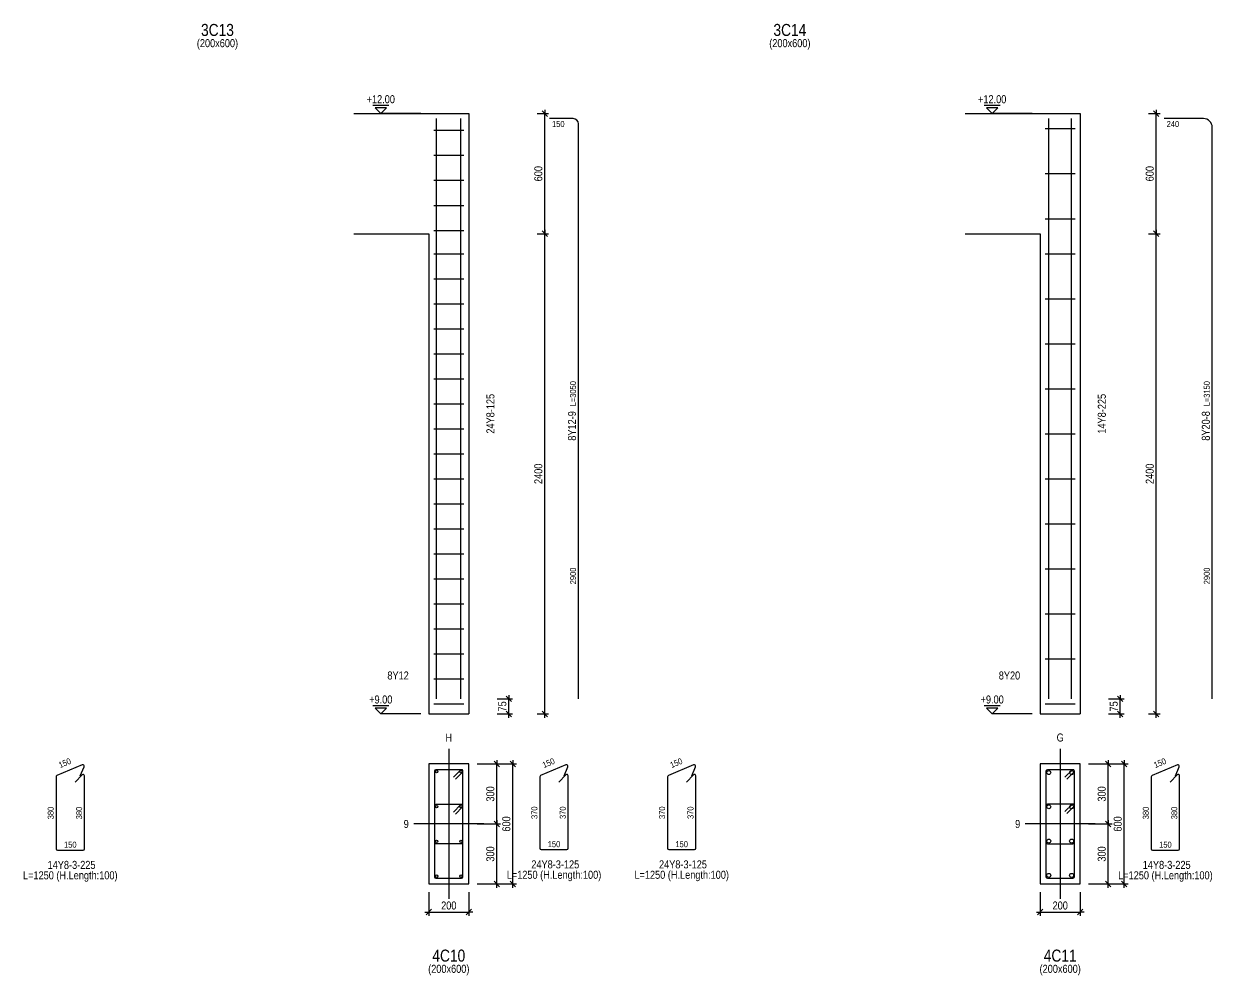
# Model space of a CAD drawing. Extents: x 0 to 206258, y -403073 to 0.
# Drawn here: x 128163 to 143016, y -142446 to -130558 of the extents above; entities that cross this region are included whole.
import ezdxf
from ezdxf.enums import TextEntityAlignment as Align
from ezdxf.lldxf.tags import DXFTag

# ---------------------------------------------------------------- set-up
doc = ezdxf.new("R2010")
doc.units = 0
doc.header["$LTSCALE"] = 1000
for name, color, linetype in [('Axis Line(Dir 1)', 8, 'CENTER2'), ('Axis Line(Dir 2)', 150, 'CENTER2'), ('Column Line(D)', 1, 'Continuous'), ('Dimension Line', 5, 'Continuous'), ('Dimension Text', 5, 'Continuous'), ('Link Line', 3, 'Continuous'), ('Rebar Label', 6, 'Continuous'), ('Rebar Length Text', 8, 'Continuous'), ('Rebar Line', 7, 'Continuous'), ('Top Rebar Label', 6, 'Continuous'), ('Top Rebar Length Text', 8, 'Continuous'), ('Top Rebar Line', 7, 'Continuous')]:
    doc.layers.add(name, color=color, linetype=linetype)
for name, color, linetype, true_color in [('Column Label(D)', 12, 'Continuous', 0xbd0000), ('Column Size Label (D)', 94, 'Continuous', 0x008100), ('Level Mark Line', 253, 'Continuous', 0x828282), ('Level Mark Text', 253, 'Continuous', 0x828282), ('Link Label', 94, 'Continuous', 0x008100), ('Link Length Text', 94, 'Continuous', 0x008100)]:
    doc.layers.add(name, color=color, linetype=linetype, true_color=true_color)
doc.styles.add('Column Label(D)', font='ARIALN.TTF', dxfattribs={"height": 150})
doc.styles.add('Column Size Label (D)', font='ARIALN.TTF', dxfattribs={"height": 100})
doc.styles.add('Dimension Text', font='ARIALN.TTF', dxfattribs={"height": 100})
doc.styles.add('Level Mark Text', font='ARIALN.TTF', dxfattribs={"height": 100})
doc.styles.add('Link Label', font='ARIALN.TTF', dxfattribs={"height": 100})
doc.styles.add('Link Length Text', font='ARIALN.TTF', dxfattribs={"height": 100})
doc.styles.add('Rebar Label', font='ARIALN.TTF', dxfattribs={"height": 100})
doc.styles.add('Rebar Length Text', font='ARIALN.TTF', dxfattribs={"height": 75})
doc.styles.add('Top Rebar Label', font='ARIALN.TTF', dxfattribs={"height": 100})
doc.styles.add('Top Rebar Length Text', font='ARIALN.TTF', dxfattribs={"height": 75})
tags = doc.linetypes.add('CENTER2', pattern=[1.125, 0.75, -0.125, 0.125, -0.125]).pattern_tags.tags
tags[10:11] = [DXFTag(74, 4), DXFTag(75, 0), DXFTag(340, '0'), DXFTag(46, 0.0), DXFTag(50, 0.0), DXFTag(44, 0.0), DXFTag(45, 0.0)]
tags[8:9] = [DXFTag(74, 4), DXFTag(75, 0), DXFTag(340, '0'), DXFTag(46, 0.0), DXFTag(50, 0.0), DXFTag(44, 0.0), DXFTag(45, 0.0)]
tags[6:7] = [DXFTag(74, 4), DXFTag(75, 0), DXFTag(340, '0'), DXFTag(46, 0.0), DXFTag(50, 0.0), DXFTag(44, 0.0), DXFTag(45, 0.0)]
tags[4:5] = [DXFTag(74, 4), DXFTag(75, 0), DXFTag(340, '0'), DXFTag(46, 0.0), DXFTag(50, 0.0), DXFTag(44, 0.0), DXFTag(45, 0.0)]
doc.dimstyles.new('COLUMNELV', dxfattribs={"dimtxt": 100, "dimasz": 30, "dimexe": 48.3, "dimexo": 103.5, "dimgap": 30, "dimtad": 1, "dimtoh": 1, "dimdec": 1, "dimlfac": 0.4, "dimdsep": 46, "dimtxsty": 'Dimension Text', "dimblk": 'PCDIM_TICK', "dimcen": 0.09, "dimclrd": 5, "dimclre": 5, "dimclrt": 5, "dimadec": 1, "dimazin": 0, "dimtp": 1, "dimtm": 1, "dimtfac": 1, "dimtdec": 4, "dimtofl": 0, "dimtmove": 0, "dimatfit": 3, "dimfxl": 1, "dimtolj": 1, "dimtzin": 0, "dimarcsym": 0})

# ---------------------------------------------------------------- blocks, each defined once
blk = doc.blocks.new('PCDIM_TICK')
at = {"layer": 'Dimension Line', "color": 0, "transparency": 33554687}
for p, q in [((1.15, 1.15), (-1.15, -1.15)), ((1.61, 0), (0, 0))]:
    blk.add_line(p, q, dxfattribs=at)
blk = doc.blocks.new('*U2397')
at = {"layer": 'Dimension Line', "color": 5, "true_color": 0x0000ff, "transparency": 16777216}
for p, q in [((134578, -133181), (134723, -133181)), ((134675, -139181), (134675, -133181)), ((134578, -139181), (134723, -139181))]:
    blk.add_line(p, q, dxfattribs=at)
at = {"layer": 'Dimension Line', "color": 5, "true_color": 0x0000ff, "transparency": 16777216, "xscale": 30, "yscale": 30}
for p, rotation in [((134675, -133181), 89.99999999999447), ((134675, -139181), 269.9999999999834)]:
    blk.add_blockref('PCDIM_TICK', p, dxfattribs=dict(at, rotation=rotation))
at = {"layer": 'Dimension Line', "color": 5, "true_color": 0x0000ff, "transparency": 16777216, "insert": (134645, -136181), "char_height": 100, "width": 247.25, "attachment_point": 8, "rotation": 90, "style": 'Dimension Text'}
blk.add_mtext('2400', dxfattribs=at)
blk = doc.blocks.new('*U2398')
at = {"layer": 'Dimension Line', "color": 5, "true_color": 0x0000ff, "transparency": 16777216}
for p, q in [((134578, -131681), (134723, -131681)), ((134675, -133181), (134675, -131681)), ((134578, -133181), (134723, -133181))]:
    blk.add_line(p, q, dxfattribs=at)
at = {"layer": 'Dimension Line', "color": 5, "true_color": 0x0000ff, "transparency": 16777216, "xscale": 30, "yscale": 30}
for p, rotation in [((134675, -131681), 89.99999999999447), ((134675, -133181), 269.9999999999834)]:
    blk.add_blockref('PCDIM_TICK', p, dxfattribs=dict(at, rotation=rotation))
at = {"layer": 'Dimension Line', "color": 5, "true_color": 0x0000ff, "transparency": 16777216, "insert": (134645, -132431), "char_height": 100, "width": 181.97, "attachment_point": 8, "rotation": 90, "style": 'Dimension Text'}
blk.add_mtext('600', dxfattribs=at)
blk = doc.blocks.new('*U2399')
at = {"layer": 'Dimension Line', "color": 5, "true_color": 0x0000ff, "transparency": 16777216}
for p, q in [((134078, -138993), (134273, -138993)), ((134225, -139181), (134225, -138993)), ((134078, -139181), (134273, -139181))]:
    blk.add_line(p, q, dxfattribs=at)
at = {"layer": 'Dimension Line', "color": 5, "true_color": 0x0000ff, "transparency": 16777216, "xscale": 30, "yscale": 30}
for p, rotation in [((134225, -138993), 89.99999999999447), ((134225, -139181), 269.9999999999834)]:
    blk.add_blockref('PCDIM_TICK', p, dxfattribs=dict(at, rotation=rotation))
at = {"layer": 'Dimension Line', "color": 5, "true_color": 0x0000ff, "transparency": 16777216, "insert": (134195, -139087), "char_height": 100, "width": 117.23, "attachment_point": 8, "rotation": 90, "style": 'Dimension Text'}
blk.add_mtext('75', dxfattribs=at)
blk = doc.blocks.new('*U2400')
at = {"layer": 'Dimension Line', "color": 5, "true_color": 0x0000ff, "transparency": 16777216}
for p, q in [((133225, -141409), (133225, -141704)), ((133725, -141409), (133725, -141704)), ((133225, -141656), (133725, -141656))]:
    blk.add_line(p, q, dxfattribs=at)
at = {"layer": 'Dimension Line', "color": 5, "true_color": 0x0000ff, "transparency": 16777216, "xscale": 30, "yscale": 30, "rotation": 180.0000000000004}
blk.add_blockref('PCDIM_TICK', (133225, -141656), dxfattribs=at)
at = {"layer": 'Dimension Line', "color": 5, "true_color": 0x0000ff, "transparency": 16777216, "xscale": 30, "yscale": 30}
blk.add_blockref('PCDIM_TICK', (133725, -141656), dxfattribs=at)
at = {"layer": 'Dimension Line', "color": 5, "true_color": 0x0000ff, "transparency": 16777216, "insert": (133475, -141626), "char_height": 100, "width": 182.77, "attachment_point": 8, "style": 'Dimension Text'}
blk.add_mtext('200', dxfattribs=at)
blk = doc.blocks.new('*U2401')
at = {"layer": 'Dimension Line', "color": 5, "true_color": 0x0000ff, "transparency": 16777216}
for p, q in [((133828, -140556), (134123, -140556)), ((134075, -141306), (134075, -140556)), ((133828, -141306), (134123, -141306))]:
    blk.add_line(p, q, dxfattribs=at)
at = {"layer": 'Dimension Line', "color": 5, "true_color": 0x0000ff, "transparency": 16777216, "xscale": 30, "yscale": 30}
for p, rotation in [((134075, -140556), 89.99999999999447), ((134075, -141306), 269.9999999999834)]:
    blk.add_blockref('PCDIM_TICK', p, dxfattribs=dict(at, rotation=rotation))
at = {"layer": 'Dimension Line', "color": 5, "true_color": 0x0000ff, "transparency": 16777216, "insert": (134045, -140931), "char_height": 100, "width": 181.5, "attachment_point": 8, "rotation": 90, "style": 'Dimension Text'}
blk.add_mtext('300', dxfattribs=at)
blk = doc.blocks.new('*U2402')
at = {"layer": 'Dimension Line', "color": 5, "true_color": 0x0000ff, "transparency": 16777216}
for p, q in [((133828, -139806), (134123, -139806)), ((134075, -140556), (134075, -139806)), ((133828, -140556), (134123, -140556))]:
    blk.add_line(p, q, dxfattribs=at)
at = {"layer": 'Dimension Line', "color": 5, "true_color": 0x0000ff, "transparency": 16777216, "xscale": 30, "yscale": 30}
for p, rotation in [((134075, -139806), 89.99999999999447), ((134075, -140556), 269.9999999999834)]:
    blk.add_blockref('PCDIM_TICK', p, dxfattribs=dict(at, rotation=rotation))
at = {"layer": 'Dimension Line', "color": 5, "true_color": 0x0000ff, "transparency": 16777216, "insert": (134045, -140181), "char_height": 100, "width": 181.5, "attachment_point": 8, "rotation": 90, "style": 'Dimension Text'}
blk.add_mtext('300', dxfattribs=at)
blk = doc.blocks.new('*U2403')
at = {"layer": 'Dimension Line', "color": 5, "true_color": 0x0000ff, "transparency": 16777216}
for p, q in [((133828, -139806), (134323, -139806)), ((134275, -141306), (134275, -139806)), ((133828, -141306), (134323, -141306))]:
    blk.add_line(p, q, dxfattribs=at)
at = {"layer": 'Dimension Line', "color": 5, "true_color": 0x0000ff, "transparency": 16777216, "xscale": 30, "yscale": 30}
for p, rotation in [((134275, -139806), 89.99999999999447), ((134275, -141306), 269.9999999999834)]:
    blk.add_blockref('PCDIM_TICK', p, dxfattribs=dict(at, rotation=rotation))
at = {"layer": 'Dimension Line', "color": 5, "true_color": 0x0000ff, "transparency": 16777216, "insert": (134245, -140556), "char_height": 100, "width": 181.97, "attachment_point": 8, "rotation": 90, "style": 'Dimension Text'}
blk.add_mtext('600', dxfattribs=at)
blk = doc.blocks.new('*U2404')
at = {"layer": 'Dimension Line', "color": 5, "true_color": 0x0000ff, "transparency": 16777216}
for p, q in [((142219, -133181), (142364, -133181)), ((142316, -139181), (142316, -133181)), ((142219, -139181), (142364, -139181))]:
    blk.add_line(p, q, dxfattribs=at)
at = {"layer": 'Dimension Line', "color": 5, "true_color": 0x0000ff, "transparency": 16777216, "xscale": 30, "yscale": 30}
for p, rotation in [((142316, -133181), 89.99999999999447), ((142316, -139181), 269.9999999999834)]:
    blk.add_blockref('PCDIM_TICK', p, dxfattribs=dict(at, rotation=rotation))
at = {"layer": 'Dimension Line', "color": 5, "true_color": 0x0000ff, "transparency": 16777216, "insert": (142286, -136181), "char_height": 100, "width": 247.25, "attachment_point": 8, "rotation": 90, "style": 'Dimension Text'}
blk.add_mtext('2400', dxfattribs=at)
blk = doc.blocks.new('*U2405')
at = {"layer": 'Dimension Line', "color": 5, "true_color": 0x0000ff, "transparency": 16777216}
for p, q in [((142219, -131681), (142364, -131681)), ((142316, -133181), (142316, -131681)), ((142219, -133181), (142364, -133181))]:
    blk.add_line(p, q, dxfattribs=at)
at = {"layer": 'Dimension Line', "color": 5, "true_color": 0x0000ff, "transparency": 16777216, "xscale": 30, "yscale": 30}
for p, rotation in [((142316, -131681), 89.99999999999447), ((142316, -133181), 269.9999999999834)]:
    blk.add_blockref('PCDIM_TICK', p, dxfattribs=dict(at, rotation=rotation))
at = {"layer": 'Dimension Line', "color": 5, "true_color": 0x0000ff, "transparency": 16777216, "insert": (142286, -132431), "char_height": 100, "width": 181.97, "attachment_point": 8, "rotation": 90, "style": 'Dimension Text'}
blk.add_mtext('600', dxfattribs=at)
blk = doc.blocks.new('*U2406')
at = {"layer": 'Dimension Line', "color": 5, "true_color": 0x0000ff, "transparency": 16777216}
for p, q in [((141719, -138993), (141914, -138993)), ((141866, -139181), (141866, -138993)), ((141719, -139181), (141914, -139181))]:
    blk.add_line(p, q, dxfattribs=at)
at = {"layer": 'Dimension Line', "color": 5, "true_color": 0x0000ff, "transparency": 16777216, "xscale": 30, "yscale": 30}
for p, rotation in [((141866, -138993), 89.99999999999447), ((141866, -139181), 269.9999999999834)]:
    blk.add_blockref('PCDIM_TICK', p, dxfattribs=dict(at, rotation=rotation))
at = {"layer": 'Dimension Line', "color": 5, "true_color": 0x0000ff, "transparency": 16777216, "insert": (141836, -139087), "char_height": 100, "width": 117.23, "attachment_point": 8, "rotation": 90, "style": 'Dimension Text'}
blk.add_mtext('75', dxfattribs=at)
blk = doc.blocks.new('*U2407')
at = {"layer": 'Dimension Line', "color": 5, "true_color": 0x0000ff, "transparency": 16777216}
for p, q in [((140866, -141409), (140866, -141704)), ((141366, -141409), (141366, -141704)), ((140866, -141656), (141366, -141656))]:
    blk.add_line(p, q, dxfattribs=at)
at = {"layer": 'Dimension Line', "color": 5, "true_color": 0x0000ff, "transparency": 16777216, "xscale": 30, "yscale": 30, "rotation": 180.0000000000004}
blk.add_blockref('PCDIM_TICK', (140866, -141656), dxfattribs=at)
at = {"layer": 'Dimension Line', "color": 5, "true_color": 0x0000ff, "transparency": 16777216, "xscale": 30, "yscale": 30}
blk.add_blockref('PCDIM_TICK', (141366, -141656), dxfattribs=at)
at = {"layer": 'Dimension Line', "color": 5, "true_color": 0x0000ff, "transparency": 16777216, "insert": (141116, -141626), "char_height": 100, "width": 182.77, "attachment_point": 8, "style": 'Dimension Text'}
blk.add_mtext('200', dxfattribs=at)
blk = doc.blocks.new('*U2408')
at = {"layer": 'Dimension Line', "color": 5, "true_color": 0x0000ff, "transparency": 16777216}
for p, q in [((141469, -140556), (141764, -140556)), ((141716, -141306), (141716, -140556)), ((141469, -141306), (141764, -141306))]:
    blk.add_line(p, q, dxfattribs=at)
at = {"layer": 'Dimension Line', "color": 5, "true_color": 0x0000ff, "transparency": 16777216, "xscale": 30, "yscale": 30}
for p, rotation in [((141716, -140556), 89.99999999999447), ((141716, -141306), 269.9999999999834)]:
    blk.add_blockref('PCDIM_TICK', p, dxfattribs=dict(at, rotation=rotation))
at = {"layer": 'Dimension Line', "color": 5, "true_color": 0x0000ff, "transparency": 16777216, "insert": (141686, -140931), "char_height": 100, "width": 181.5, "attachment_point": 8, "rotation": 90, "style": 'Dimension Text'}
blk.add_mtext('300', dxfattribs=at)
blk = doc.blocks.new('*U2409')
at = {"layer": 'Dimension Line', "color": 5, "true_color": 0x0000ff, "transparency": 16777216}
for p, q in [((141469, -139806), (141764, -139806)), ((141716, -140556), (141716, -139806)), ((141469, -140556), (141764, -140556))]:
    blk.add_line(p, q, dxfattribs=at)
at = {"layer": 'Dimension Line', "color": 5, "true_color": 0x0000ff, "transparency": 16777216, "xscale": 30, "yscale": 30}
for p, rotation in [((141716, -139806), 89.99999999999447), ((141716, -140556), 269.9999999999834)]:
    blk.add_blockref('PCDIM_TICK', p, dxfattribs=dict(at, rotation=rotation))
at = {"layer": 'Dimension Line', "color": 5, "true_color": 0x0000ff, "transparency": 16777216, "insert": (141686, -140181), "char_height": 100, "width": 181.5, "attachment_point": 8, "rotation": 90, "style": 'Dimension Text'}
blk.add_mtext('300', dxfattribs=at)
blk = doc.blocks.new('*U2410')
at = {"layer": 'Dimension Line', "color": 5, "true_color": 0x0000ff, "transparency": 16777216}
for p, q in [((141469, -139806), (141964, -139806)), ((141916, -141306), (141916, -139806)), ((141469, -141306), (141964, -141306))]:
    blk.add_line(p, q, dxfattribs=at)
at = {"layer": 'Dimension Line', "color": 5, "true_color": 0x0000ff, "transparency": 16777216, "xscale": 30, "yscale": 30}
for p, rotation in [((141916, -139806), 89.99999999999447), ((141916, -141306), 269.9999999999834)]:
    blk.add_blockref('PCDIM_TICK', p, dxfattribs=dict(at, rotation=rotation))
at = {"layer": 'Dimension Line', "color": 5, "true_color": 0x0000ff, "transparency": 16777216, "insert": (141886, -140556), "char_height": 100, "width": 181.97, "attachment_point": 8, "rotation": 90, "style": 'Dimension Text'}
blk.add_mtext('600', dxfattribs=at)

msp = doc.modelspace()

# ---------------------------------------------------------------- linework, layer by layer
at = {"layer": 'Axis Line(Dir 1)', "transparency": 33554687}
for points in [[(133912.392, -140555.753), (133037.392, -140555.753)], [(141553.277, -140555.753), (140678.277, -140555.753)]]:
    msp.add_lwpolyline(points, dxfattribs=at)
at = {"layer": 'Axis Line(Dir 2)', "transparency": 33554687}
for points in [[(133474.892, -139618.253), (133474.892, -141493.253)], [(141115.777, -139618.253), (141115.777, -141493.253)]]:
    msp.add_lwpolyline(points, dxfattribs=at)
at = {"layer": 'Column Line(D)', "transparency": 33554687}
for points in [[(132287.392, -131680.753), (133224.892, -131680.753)], [(133224.892, -131680.753), (133724.892, -131680.753)], [(133724.892, -131680.753), (133724.892, -139180.753)], [(139928.277, -131680.753), (140865.777, -131680.753)], [(140865.777, -131680.753), (141365.777, -131680.753)], [(141365.777, -131680.753), (141365.777, -139180.753)], [(132287.392, -133180.753), (133224.892, -133180.753)], [(133224.892, -133180.753), (133224.892, -139180.753)], [(139928.277, -133180.753), (140865.777, -133180.753)], [(140865.777, -133180.753), (140865.777, -139180.753)], [(133224.892, -139180.753), (133724.892, -139180.753)], [(140865.777, -139180.753), (141365.777, -139180.753)]]:
    msp.add_lwpolyline(points, dxfattribs=at)
for points in [[(133224.892, -141305.753), (133724.892, -141305.753), (133724.892, -139805.753), (133224.892, -139805.753)], [(140865.777, -141305.753), (141365.777, -141305.753), (141365.777, -139805.753), (140865.777, -139805.753)]]:
    msp.add_lwpolyline(points, close=True, dxfattribs=at)
at = {"layer": 'Level Mark Line', "transparency": 33554687}
for points in [[(132724.892, -131580.753), (132524.892, -131580.753)], [(140365.777, -131580.753), (140165.777, -131580.753)], [(132624.892, -131680.753), (132695.603, -131610.042), (132554.181, -131610.042), (132624.892, -131680.753)], [(133124.892, -131680.753), (132624.892, -131680.753)], [(140265.777, -131680.753), (140336.487, -131610.042), (140195.066, -131610.042), (140265.777, -131680.753)], [(140765.777, -131680.753), (140265.777, -131680.753)], [(132724.892, -139080.753), (132524.892, -139080.753)], [(132624.892, -139180.753), (132695.603, -139110.042), (132554.181, -139110.042), (132624.892, -139180.753)], [(140365.777, -139080.753), (140165.777, -139080.753)], [(140265.777, -139180.753), (140336.487, -139110.042), (140195.066, -139110.042), (140265.777, -139180.753)], [(133124.892, -139180.753), (132624.892, -139180.753)], [(140765.777, -139180.753), (140265.777, -139180.753)]]:
    msp.add_lwpolyline(points, dxfattribs=at)
at = {"layer": 'Link Line', "transparency": 33554687}
for p, q in [((133287.392, -131889.086), (133662.392, -131889.086)), ((140928.277, -131868.253), (141303.277, -131868.253)), ((133287.392, -132201.586), (133662.392, -132201.586)), ((140928.277, -132430.753), (141303.277, -132430.753)), ((133287.392, -132514.086), (133662.392, -132514.086)), ((133287.392, -132826.586), (133662.392, -132826.586)), ((140928.277, -132993.253), (141303.277, -132993.253)), ((133287.392, -133139.086), (133662.392, -133139.086)), ((133287.392, -133430.753), (133662.392, -133430.753)), ((140928.277, -133430.753), (141303.277, -133430.753)), ((133287.392, -133743.253), (133662.392, -133743.253)), ((133287.392, -134055.753), (133662.392, -134055.753)), ((140928.277, -133993.253), (141303.277, -133993.253)), ((133287.392, -134368.253), (133662.392, -134368.253)), ((140928.277, -134555.753), (141303.277, -134555.753)), ((133287.392, -134680.753), (133662.392, -134680.753)), ((133287.392, -134993.253), (133662.392, -134993.253)), ((140928.277, -135118.253), (141303.277, -135118.253)), ((133287.392, -135305.753), (133662.392, -135305.753)), ((133287.392, -135618.253), (133662.392, -135618.253)), ((140928.277, -135680.753), (141303.277, -135680.753)), ((133287.392, -135930.753), (133662.392, -135930.753)), ((133287.392, -136243.253), (133662.392, -136243.253)), ((140928.277, -136243.253), (141303.277, -136243.253)), ((133287.392, -136555.753), (133662.392, -136555.753)), ((133287.392, -136868.253), (133662.392, -136868.253)), ((140928.277, -136805.753), (141303.277, -136805.753)), ((133287.392, -137180.753), (133662.392, -137180.753)), ((140928.277, -137368.253), (141303.277, -137368.253)), ((133287.392, -137493.253), (133662.392, -137493.253)), ((133287.392, -137805.753), (133662.392, -137805.753)), ((140928.277, -137930.753), (141303.277, -137930.753)), ((133287.392, -138118.253), (133662.392, -138118.253)), ((133287.392, -138430.753), (133662.392, -138430.753)), ((140928.277, -138493.253), (141303.277, -138493.253)), ((133287.392, -138743.253), (133662.392, -138743.253)), ((133287.392, -139055.753), (133662.392, -139055.753)), ((140928.277, -139055.753), (141303.277, -139055.753))]:
    msp.add_line(p, q, dxfattribs=at)
for points in [[(128870.114, -139956.104), (128917.13, -139840.284, 0.668178638), (128894.104, -139817.581), (128577.786, -139951.237, 0.301414294), (128567.097, -139967.357), (128567.097, -140864.92, 0.414213562), (128584.597, -140882.42), (128904.597, -140882.42, 0.414213562), (128922.097, -140864.92), (128922.097, -139955.753, 0.668178638), (128892.223, -139943.379), (128803.834, -140031.767)], [(133558.878, -139996.516), (133647.266, -139908.127, 0.668178638), (133634.892, -139878.253), (133314.892, -139878.253, 0.414213562), (133297.392, -139895.753), (133297.392, -140780.753, 0.414213562), (133314.892, -140798.253), (133634.892, -140798.253, 0.414213562), (133652.392, -140780.753), (133652.392, -139895.753, 0.668178638), (133622.518, -139883.378), (133534.129, -139971.767)], [(134915.409, -139956.104), (134962.425, -139840.283, 0.668178638), (134939.399, -139817.581), (134623.081, -139951.236, 0.301414294), (134612.392, -139967.357), (134612.392, -140858.253, 0.414213562), (134629.892, -140875.753), (134949.892, -140875.753, 0.414213562), (134967.392, -140858.253), (134967.392, -139955.753, 0.668178638), (134937.518, -139943.378), (134849.129, -140031.767)], [(136510.999, -139956.104), (136558.015, -139840.283, 0.668178638), (136534.989, -139817.581), (136218.671, -139951.236, 0.301414294), (136207.982, -139967.357), (136207.982, -140858.253, 0.414213562), (136225.482, -140875.753), (136545.482, -140875.753, 0.414213562), (136562.982, -140858.253), (136562.982, -139955.753, 0.668178638), (136533.107, -139943.378), (136444.719, -140031.767)], [(141199.763, -139996.516), (141288.151, -139908.127, 0.668178638), (141275.777, -139878.253), (140955.777, -139878.253, 0.414213562), (140938.277, -139895.753), (140938.277, -140787.419, 0.414213562), (140955.777, -140804.919), (141275.777, -140804.919, 0.414213562), (141293.277, -140787.419), (141293.277, -139895.753, 0.668178638), (141263.402, -139883.378), (141175.014, -139971.767)], [(142556.293, -139956.104), (142603.31, -139840.283, 0.668178638), (142580.284, -139817.581), (142263.965, -139951.236, 0.301414294), (142253.277, -139967.357), (142253.277, -140864.919, 0.414213562), (142270.777, -140882.419), (142590.777, -140882.419, 0.414213562), (142608.277, -140864.919), (142608.277, -139955.753, 0.668178638), (142578.402, -139943.378), (142490.014, -140031.767)], [(133558.878, -140431.516), (133647.266, -140343.127, 0.668178638), (133634.892, -140313.253), (133314.892, -140313.253, 0.414213562), (133297.392, -140330.753), (133297.392, -141215.753, 0.414213562), (133314.892, -141233.253), (133634.892, -141233.253, 0.414213562), (133652.392, -141215.753), (133652.392, -140330.753, 0.668178638), (133622.518, -140318.378), (133534.129, -140406.767)], [(141199.763, -140424.849), (141288.151, -140336.461, 0.668178638), (141275.777, -140306.586), (140955.777, -140306.586, 0.414213562), (140938.277, -140324.086), (140938.277, -141215.753, 0.414213562), (140955.777, -141233.253), (141275.777, -141233.253, 0.414213562), (141293.277, -141215.753), (141293.277, -140324.086, 0.668178638), (141263.402, -140311.712), (141175.014, -140400.1)]]:
    msp.add_lwpolyline(points, format="xyb", dxfattribs=at)
at = {"layer": 'Rebar Line', "transparency": 33554687}
for centre, radius in [((133322.392, -139903.253), 15), ((133627.392, -139903.253), 15), ((140973.277, -139913.253), 25), ((141258.277, -139913.253), 25), ((133322.392, -140338.253), 15), ((133627.392, -140338.253), 15), ((140973.277, -140341.586), 25), ((141258.277, -140341.586), 25), ((133322.392, -140773.253), 15), ((133627.392, -140773.253), 15), ((140973.277, -140769.919), 25), ((141258.277, -140769.919), 25), ((133322.392, -141208.253), 15), ((133627.392, -141208.253), 15), ((140973.277, -141198.253), 25), ((141258.277, -141198.253), 25)]:
    msp.add_circle(centre, radius, dxfattribs=at)
at = {"layer": 'Top Rebar Line', "transparency": 33554687}
for points in [[(133322.392, -138993.253), (133322.392, -131743.253)], [(133627.392, -138993.253), (133627.392, -131743.253)], [(140973.277, -138993.253), (140973.277, -131743.253)], [(141258.277, -138993.253), (141258.277, -131743.253)]]:
    msp.add_lwpolyline(points, dxfattribs=at)
for points in [[(135094.892, -138993.253), (135094.892, -131809.226, 0.414213562), (135028.919, -131743.253), (134734.892, -131743.253)], [(143015.777, -138993.253), (143015.777, -131853.209, 0.414213562), (142905.821, -131743.253), (142415.777, -131743.253)]]:
    msp.add_lwpolyline(points, format="xyb", dxfattribs=at)

# ---------------------------------------------------------------- texts
at = {"layer": 'Column Label(D)', "transparency": 33554687, "style": 'Column Label(D)'}
for s, p in [('3C13', (130583.947, -130560.237)), ('3C14', (137737.331, -130560.237)), ('4C10', (133474.892, -142125.753)), ('4C11', (141115.777, -142125.753))]:
    msp.add_text(s, height=150, dxfattribs=at).set_placement(p, align=Align.TOP_CENTER)
at = {"layer": 'Column Size Label (D)', "transparency": 33554687, "style": 'Column Size Label (D)'}
for p in [(130583.947, -130750.237), (137737.331, -130750.237), (133474.892, -142315.753), (141115.777, -142315.753)]:
    msp.add_text('(200x600)', height=100, dxfattribs=at).set_placement(p, align=Align.TOP_CENTER)
at = {"layer": 'Dimension Text', "transparency": 33554687, "style": 'Dimension Text'}
for s, p in [('H', (133474.892, -139555.753)), ('G', (141115.777, -139555.753))]:
    msp.add_text(s, height=100, dxfattribs=at).set_placement(p, align=Align.BOTTOM_CENTER)
for p in [(132974.892, -140555.753), (140615.777, -140555.753)]:
    msp.add_text('9', height=100, dxfattribs=at).set_placement(p, align=Align.MIDDLE_RIGHT)
at = {"layer": 'Level Mark Text', "transparency": 33554687, "style": 'Level Mark Text'}
for s, p in [('+12.00', (132624.892, -131580.753)), ('+12.00', (140265.777, -131580.753)), ('+9.00', (132624.892, -139080.753)), ('+9.00', (140265.777, -139080.753))]:
    msp.add_text(s, height=100, dxfattribs=at).set_placement(p, align=Align.BOTTOM_CENTER)
at = {"layer": 'Link Label', "transparency": 33554687, "style": 'Link Label'}
for s, p in [(' 14Y8-3-225', (128744.597, -141117.42)), (' 24Y8-3-125', (134789.892, -141110.753)), (' 24Y8-3-125', (136385.482, -141110.753)), (' 14Y8-3-225', (142430.777, -141117.419))]:
    msp.add_text(s, height=100, dxfattribs=at).set_placement(p, align=Align.CENTER)
at = {"layer": 'Link Length Text', "transparency": 33554687, "style": 'Link Length Text'}
for p in [(128744.597, -141247.42), (134789.892, -141240.753), (136385.482, -141240.753), (142430.777, -141247.419)]:
    msp.add_text('L=1250 (H.Length:100)', height=100, dxfattribs=at).set_placement(p, align=Align.CENTER)
at = {"layer": 'Rebar Label', "transparency": 33554687, "style": 'Rebar Label'}
for s, p in [('24Y8-125', (134074.892, -135430.753)), ('14Y8-225', (141715.777, -135430.753))]:
    msp.add_text(s, height=100, rotation=90, dxfattribs=at).set_placement(p, align=Align.BOTTOM_CENTER)
at = {"layer": 'Rebar Length Text', "transparency": 33554687, "style": 'Rebar Length Text'}
for s, rotation, p in [('150', 22.9057699, (128690.818, -139828.477)), ('150', 22.9057699, (134736.113, -139828.476)), ('150', 22.9057699, (136331.703, -139828.476)), ('150', 22.9057699, (142376.998, -139828.476)), ('380', 90, (128537.097, -140419.086)), ('380', 90, (128892.097, -140419.086)), ('370', 90, (134582.392, -140415.753)), ('370', 90, (134937.392, -140415.753)), ('370', 90, (136177.982, -140415.753)), ('370', 90, (136532.982, -140415.753)), ('380', 90, (142223.277, -140419.086)), ('380', 90, (142578.277, -140419.086))]:
    msp.add_text(s, height=75, rotation=rotation, dxfattribs=at).set_placement(p, align=Align.CENTER)
for p in [(128744.597, -140852.42), (134789.892, -140845.753), (136385.482, -140845.753), (142430.777, -140852.419)]:
    msp.add_text('150', height=75, dxfattribs=at).set_placement(p, align=Align.CENTER)
at = {"layer": 'Top Rebar Label', "transparency": 33554687, "style": 'Top Rebar Label'}
for s, p in [(' 8Y12-9', (135064.892, -135398.253)), (' 8Y20-8', (142985.777, -135398.253))]:
    msp.add_text(s, height=100, rotation=90, dxfattribs=at).set_placement(p, align=Align.RIGHT)
for s, p in [(' 8Y12', (132974.892, -138780.753)), (' 8Y20', (140615.777, -138780.753))]:
    msp.add_text(s, height=100, dxfattribs=at).set_placement(p, align=Align.BOTTOM_RIGHT)
at = {"layer": 'Top Rebar Length Text', "transparency": 33554687, "style": 'Top Rebar Length Text'}
for s, p in [('150', (134764.892, -131773.253)), ('240', (142445.777, -131773.253))]:
    msp.add_text(s, height=75, dxfattribs=at).set_placement(p, align=Align.TOP_LEFT)
for s, p in [('L=3050', (135064.892, -135338.253)), ('L=3150', (142985.777, -135338.253)), ('2900', (135064.892, -137560.931)), ('2900', (142985.777, -137560.931))]:
    msp.add_text(s, height=75, rotation=90, dxfattribs=at).set_placement(p)

# ---------------------------------------------------------------- dimensions: what is measured, and where the dimension line sits
at = {"layer": 'Dimension Line', "transparency": 33554687}
for p1, p2, distance, picture, middle in [((134474.892, -133180.753), (134474.892, -131680.753), -200, '*U2398', (134674.892, -132430.753)), ((142115.777, -133180.753), (142115.777, -131680.753), -200, '*U2405', (142315.777, -132430.753)), ((134474.892, -139180.753), (134474.892, -133180.753), -200, '*U2397', (134674.892, -136180.753)), ((142115.777, -139180.753), (142115.777, -133180.753), -200, '*U2404', (142315.777, -136180.753)), ((133974.892, -139180.753), (133974.892, -138993.253), -250, '*U2399', (134224.892, -139087.003)), ((141615.777, -139180.753), (141615.777, -138993.253), -250, '*U2406', (141865.777, -139087.003)), ((133724.892, -140555.753), (133724.892, -139805.753), -350, '*U2402', (134074.892, -140180.753)), ((133724.892, -141305.753), (133724.892, -139805.753), -550, '*U2403', (134274.892, -140555.753)), ((141365.777, -140555.753), (141365.777, -139805.753), -350, '*U2409', (141715.777, -140180.753)), ((141365.777, -141305.753), (141365.777, -139805.753), -550, '*U2410', (141915.777, -140555.753)), ((133724.892, -141305.753), (133724.892, -140555.753), -350, '*U2401', (134074.892, -140930.753)), ((141365.777, -141305.753), (141365.777, -140555.753), -350, '*U2408', (141715.777, -140930.753)), ((133224.892, -141305.753), (133724.892, -141305.753), -350, '*U2400', (133474.892, -141655.753)), ((140865.777, -141305.753), (141365.777, -141305.753), -350, '*U2407', (141115.777, -141655.753))]:
    dim = msp.add_aligned_dim(p1=p1, p2=p2, distance=distance, dimstyle='COLUMNELV', override={"dimscale": 1, "dimtxt": 100, "dimasz": 30, "dimexe": 48.3, "dimexo": 103.5, "dimgap": 30, "dimtad": 1, "dimtih": 0, "dimdec": 1, "dimlfac": 0.4, "dimzin": 8, "dimlunit": 2, "dimpost": '', "dimtxsty": 'Dimension Text', "dimblk": 'PCDIM_TICK', "dimse1": 0, "dimse2": 0, "dimsd2": 0, "dimclrd": 5, "dimclre": 5, "dimclrt": 5, "dimaunit": 0, "dimadec": 1, "dimazin": 0, "dimtol": 0, "dimtp": 1, "dimtm": 1, "dimtmove": 0}, dxfattribs=at)
    dim.commit()
    dim.dimension.update_dxf_attribs({"geometry": picture, "text_midpoint": middle})

doc.saveas('drawing.dxf')
